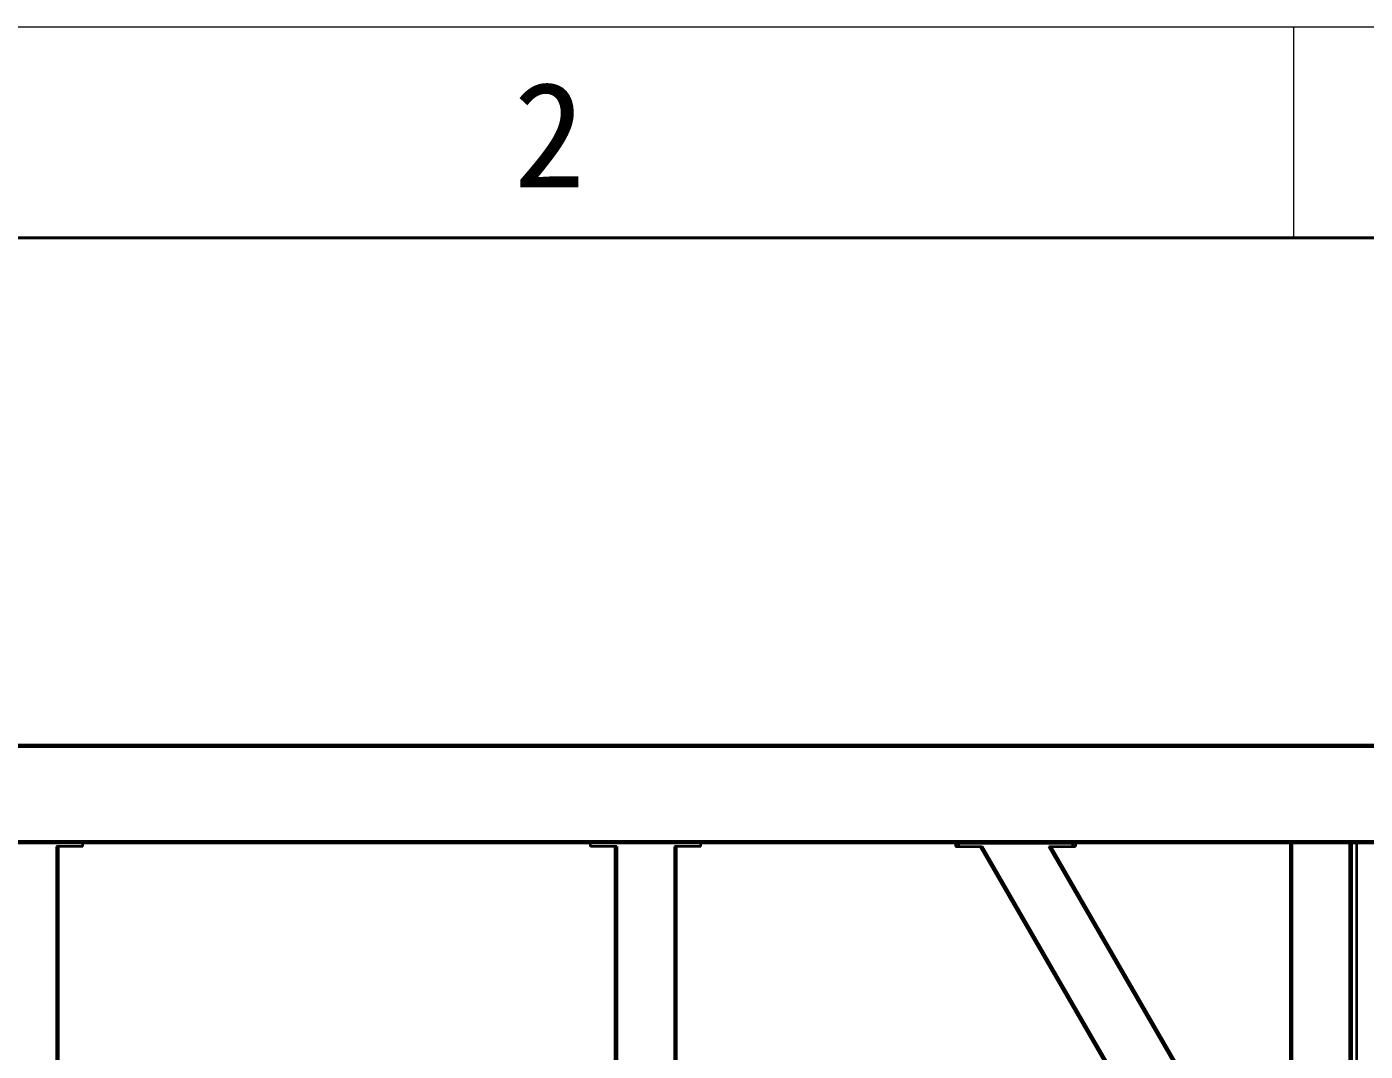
# Model space of a CAD drawing. Header units: millimetres. Extents: x 32496 to 166256, y 3504 to 23939.
# Drawn here: x 93051 to 95231, y 22269 to 23939 of the extents above; entities that cross this region are included whole.
import ezdxf
from ezdxf.enums import TextEntityAlignment as Align

# ---------------------------------------------------------------- set-up
doc = ezdxf.new("R2010")
doc.units = ezdxf.units.MM
doc.layers.get('0').update_dxf_attribs({"lineweight": 35})
doc.layers.add('FORM', color=7, linetype='Continuous', lineweight=18)
doc.styles.add('KEHUA', font='仿宋_GB2312.ttf')

# ---------------------------------------------------------------- blocks, each defined once
blk = doc.blocks.new('KH01-M017S_1_46')
at = {"layer": 'FORM', "color": 4}
blk.add_line((70, 297), (70, 292), dxfattribs=at)
at = {"layer": 'FORM', "color": 6}
blk.add_lwpolyline([(0, 297), (420, 297), (420, 0), (0, 0)], close=True, dxfattribs=at)
at = {"layer": 'FORM', "color": 8, "lineweight": 40}
blk.add_lwpolyline([(5, 5), (415, 5), (415, 292), (5, 292)], close=True, dxfattribs=at)
at = {"layer": 'FORM', "color": 4, "style": 'KEHUA'}
blk.add_text('2', height=2.5, dxfattribs=at).set_placement((51.528, 293.192))
for tag, p in [('设计者', (369.071, 43.93)), ('审核者', (369.071, 37.93)), ('工程名称', (299.91, 37.585)), ('标准化', (369.071, 31.93)), ('批准者', (369.071, 25.93))]:
    blk.add_attdef(tag, text='', height=2.5, dxfattribs=at).set_placement(p, align=Align.MIDDLE_LEFT)
for tag, p in [('图纸名称', (299.91, 30.82)), ('产品型号', (299.91, 24.82)), ('版本', (299.91, 18.638)), ('页码', (299.91, 12.638))]:
    blk.add_attdef(tag, p, '', height=2.5, dxfattribs=at)
blk = doc.blocks.new('8-1250')
at = {"linetype": 'Continuous'}
for p, q in [((4052.9, -31995.3), (-7907.1, -31995.3)), ((4052.9, -31992.3), (-7783.1, -31992.3)), ((4052.9, -32149.3), (-7907.1, -32149.3)), ((4052.9, -32152.3), (-7907.1, -32152.3)), ((-6821.1, -32152.3), (-7001.1, -32152.3)), ((-6864.1, -32157.3), (-6864.1, -34666.3)), ((-6821.1, -32157.3), (-6864.1, -32157.3)), ((-6861.1, -32157.3), (-6861.1, -34666.3)), ((-6821.1, -32157.3), (-6821.1, -32152.3)), ((-5994.1, -32157.3), (-5994.1, -32152.3)), ((-5814.1, -32152.3), (-5994.1, -32152.3)), ((-5951.1, -32157.3), (-5994.1, -32157.3)), ((-5954.1, -32157.3), (-5954.1, -34666.3)), ((-5951.1, -32157.3), (-5951.1, -34666.3)), ((-5857.1, -32157.3), (-5857.1, -34666.3)), ((-5814.1, -32157.3), (-5857.1, -32157.3)), ((-5854.1, -32157.3), (-5854.1, -34666.3)), ((-5814.1, -32157.3), (-5814.1, -32152.3)), ((-5399.1, -32152.3), (-5399.1, -32157.3)), ((-5399.1, -32157.3), (-5355.7, -32157.3)), ((-5398.7, -32152.3), (-5204.1, -32152.3)), ((-5394.1, -32152.3), (-5394.1, -32157.3)), ((-4859.1, -33023.3), (-5359.1, -32157.3)), ((-4859.1, -33017.3), (-5355.7, -32157.3)), ((-4859.1, -32829.3), (-5247.1, -32157.3)), ((-5247.1, -32157.3), (-5203.7, -32157.3)), ((-4859.1, -32823.3), (-5243.7, -32157.3)), ((-5208.7, -32152.3), (-5208.7, -32157.3)), ((-5203.7, -32152.3), (-5203.7, -32157.3)), ((-4854.1, -32152.3), (-4854.1, -32783.8)), ((-4754.1, -32152.3), (-4854.1, -32152.3)), ((-4851.1, -32152.3), (-4851.1, -34671.3)), ((-4757.1, -32152.3), (-4757.1, -34671.3)), ((-4754.1, -32152.3), (-4754.1, -34671.3)), ((-4745.1, -34671.3), (-4745.1, -32152.3))]:
    blk.add_line(p, q, dxfattribs=at)

msp = doc.modelspace()

# ---------------------------------------------------------------- block references
at = {"xscale": 68.80575516545142, "yscale": 68.80575516545137, "zscale": 68.80575516545137}
msp.add_blockref('KH01-M017S_1_46', (90298.079, 3504.033), dxfattribs=at)
at = {"color": 6}
msp.add_blockref('8-1250', (99962.893, 54760.291), dxfattribs=at)

doc.saveas('drawing.dxf')
